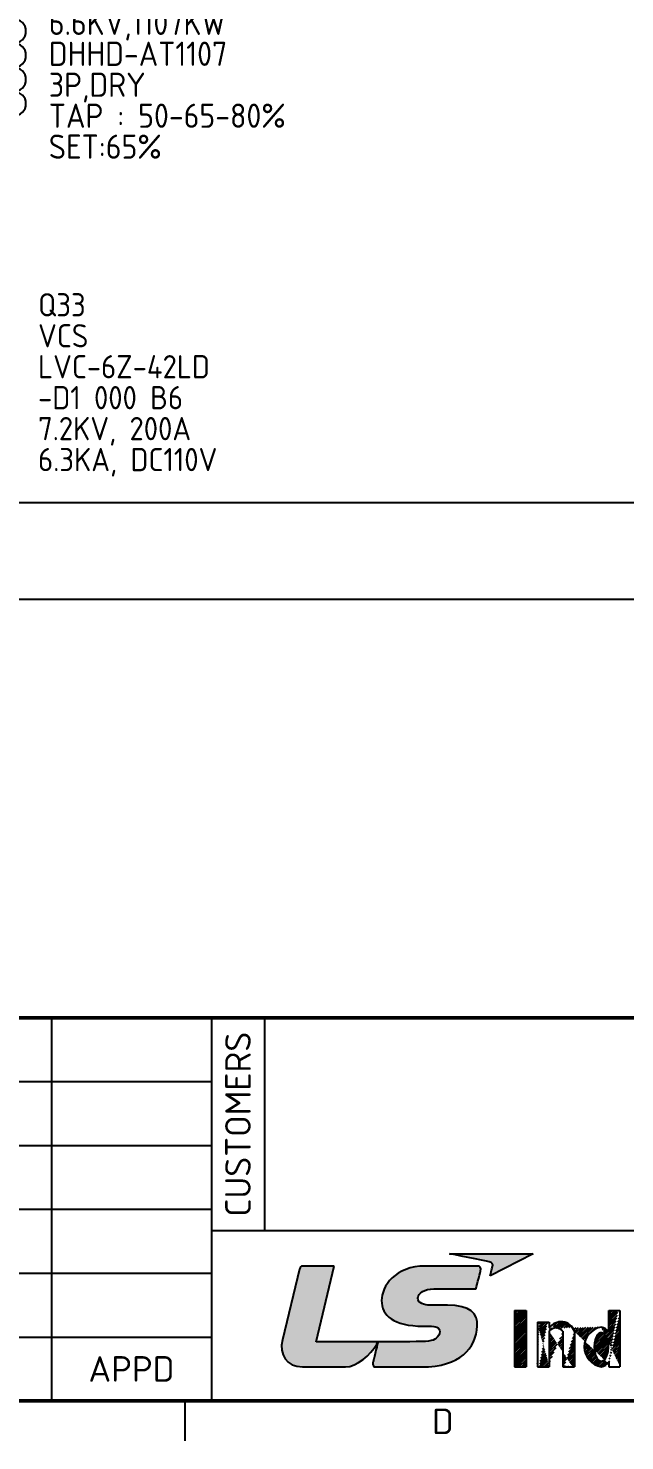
# Model space of a CAD drawing. Header units: millimetres. Extents: x 0 to 612, y 1 to 337.
# Drawn here: x 161.5 to 223.1, y 3 to 149.1 of the extents above; entities that cross this region are included whole.
import ezdxf
from ezdxf.enums import TextEntityAlignment as Align

# ---------------------------------------------------------------- set-up
doc = ezdxf.new("R2010")
doc.units = ezdxf.units.MM
doc.linetypes.add('JIS_02_0.7', pattern=[1.35, 0.75, -0.6])
for name, color, linetype in [('LSIS LOGO', 7, 'Continuous'), ('MISC', 7, 'Continuous'), ('Sheet Line', 3, 'Continuous'), ('Sheet Text', 2, 'Continuous'), ('SYMS', 7, 'Continuous'), ('TAGS', 7, 'Continuous'), ('TERMS', 7, 'Continuous'), ('WIRE(DEFAULT)', 7, 'Continuous')]:
    doc.layers.add(name, color=color, linetype=linetype)
doc.layers.add('Sheet Out Line', color=2, linetype='Continuous', lineweight=50)
doc.styles.get("Standard").update_dxf_attribs({"font": 'txt.shx', "height": 2.4, "bigfont": 'whgtxt.shx'})
doc.styles.add('WD', font='ISOCP2.shx')
doc.styles.add('WD_IEC', font='ISOCP2.shx', dxfattribs={"width": 1.1, "height": 2.4, "bigfont": 'whgtxt.shx'})

# ---------------------------------------------------------------- blocks, each defined once
blk = doc.blocks.new('LSLOGO')
at = {"linetype": 'Continuous'}
h = blk.add_hatch(color=1, dxfattribs=at)
edge = h.paths.add_edge_path()
edge.add_spline(control_points=[(22.38, 13.83), (22.38, 13.83), (30.24, 13.83), (30.24, 13.83), (30.24, 13.83), (26.2, 11.76), (26.2, 11.76), (26.2, 11.76), (26.36, 12.44), (26.41, 12.64), (26.46, 12.86), (26.39, 13.02), (26.09, 13.08), (25.79, 13.14), (22.38, 13.83), (22.38, 13.83)], knot_values=[0, 0, 0, 0, 0.2, 0.2, 0.2, 0.4, 0.4, 0.4, 0.6, 0.6, 0.6, 0.8, 0.8, 0.8, 1, 1, 1, 1], degree=3, periodic=0)
h = blk.add_hatch(color=5, dxfattribs=at)
edge = h.paths.add_edge_path()
edge.add_spline(control_points=[(20.47, 7.02), (21.09, 7.02), (21.44, 6.93), (21.45, 6.51), (21.45, 6.29), (21.29, 6.02), (21.13, 5.89), (20.75, 5.6), (20.41, 5.56), (18.63, 5.56), (18.63, 5.56), (9.84, 5.56), (9.84, 5.56), (9.84, 5.56), (11.54, 12.66), (11.54, 12.66), (11.54, 12.66), (8.61, 12.66), (8.61, 12.66), (8.41, 12.66), (8.34, 12.6), (8.28, 12.37), (8.28, 12.37), (6.67, 5.72), (6.67, 5.72), (6.36, 4.4), (7.05, 3.19), (8.57, 3.19), (10.09, 3.19), (11.31, 3.19), (12.6, 3.19), (13.62, 3.19), (14.99, 4.31), (15.54, 5.33), (15.57, 5.39), (15.59, 5.43), (15.61, 5.47), (15.61, 5.47), (15.61, 5.47), (15.61, 5.47), (15.61, 5.47), (15.62, 5.49), (15.63, 5.47), (15.63, 5.47), (15.63, 5.47), (15.63, 5.47), (15.54, 5.1), (15.23, 3.79), (15.18, 3.58), (15.12, 3.3), (15.26, 3.19), (15.4, 3.19), (15.4, 3.19), (18.69, 3.19), (19.73, 3.19), (23.41, 3.19), (24.85, 4.94), (24.97, 7.04), (25.05, 8.22), (24.29, 8.99), (22.18, 8.99), (22.18, 8.99), (21.14, 8.99), (20.56, 8.99), (19.98, 8.99), (19.39, 9.18), (19.39, 9.65), (19.39, 10.12), (20.04, 10.52), (20.91, 10.52), (20.91, 10.52), (24.86, 10.52), (24.86, 10.52), (24.86, 10.52), (25.2, 11.9), (25.27, 12.19), (25.36, 12.56), (25.24, 12.67), (24.98, 12.67), (24.98, 12.67), (20.1, 12.67), (20.1, 12.67), (17.26, 12.67), (15.99, 10.77), (15.99, 9.42), (15.99, 8.06), (17.08, 7.02), (19.9, 7.02), (19.9, 7.02), (20.47, 7.02), (20.47, 7.02)], knot_values=[0, 0, 0, 0, 0.033333, 0.033333, 0.033333, 0.066667, 0.066667, 0.066667, 0.1, 0.1, 0.1, 0.133333, 0.133333, 0.133333, 0.166667, 0.166667, 0.166667, 0.2, 0.2, 0.2, 0.233333, 0.233333, 0.233333, 0.266667, 0.266667, 0.266667, 0.3, 0.3, 0.3, 0.333333, 0.333333, 0.333333, 0.366667, 0.366667, 0.366667, 0.4, 0.4, 0.4, 0.433333, 0.433333, 0.433333, 0.466667, 0.466667, 0.466667, 0.5, 0.5, 0.5, 0.533333, 0.533333, 0.533333, 0.566667, 0.566667, 0.566667, 0.6, 0.6, 0.6, 0.633333, 0.633333, 0.633333, 0.666667, 0.666667, 0.666667, 0.7, 0.7, 0.7, 0.733333, 0.733333, 0.733333, 0.766667, 0.766667, 0.766667, 0.8, 0.8, 0.8, 0.833333, 0.833333, 0.833333, 0.866667, 0.866667, 0.866667, 0.9, 0.9, 0.9, 0.933333, 0.933333, 0.933333, 0.966667, 0.966667, 0.966667, 1, 1, 1, 1], degree=3, periodic=0)
h = blk.add_hatch(dxfattribs=at)
h.set_pattern_fill('ANSI31', color=256, scale=0.05, style=0)
h.set_pattern_definition([(45, (-164, -6.5), (-0.1122532, 0.1122532), [])])
h.paths.add_polyline_path([(37.29, 4.92), (37.29, 5.07), (37.29, 5.21), (37.28, 5.36), (37.26, 5.5), (37.23, 5.64), (37.19, 5.78), (37.14, 5.91), (37.08, 6.04), (37.01, 6.16), (36.91, 6.27), (36.8, 6.36), (36.66, 6.4), (36.52, 6.39), (36.39, 6.32), (36.29, 6.22), (36.21, 6.1), (36.14, 5.98), (36.08, 5.84), (36.04, 5.71), (36.01, 5.57), (35.98, 5.43), (35.97, 5.28), (35.96, 5.14), (35.96, 5), (35.97, 4.85), (35.98, 4.71), (36.01, 4.57), (36.04, 4.43), (36.08, 4.29), (36.14, 4.16), (36.21, 4.03), (36.29, 3.91), (36.39, 3.82), (36.52, 3.75), (36.66, 3.74), (36.8, 3.78), (36.91, 3.86), (37.01, 3.97), (37.08, 4.09), (37.14, 4.22), (37.19, 4.36), (37.23, 4.5), (37.26, 4.64), (37.28, 4.78)], flags=16)
edge = h.paths.add_edge_path()
edge.add_line((34.11, 3.34), (34.11, 3.2))
edge.add_line((34.11, 3.49), (34.11, 3.34))
edge.add_line((34.11, 3.63), (34.11, 3.49))
edge.add_line((34.11, 3.78), (34.11, 3.63))
edge.add_line((34.11, 3.92), (34.11, 3.78))
edge.add_line((34.11, 4.07), (34.11, 3.92))
edge.add_line((34.11, 4.22), (34.11, 4.07))
edge.add_line((34.11, 4.36), (34.11, 4.22))
edge.add_line((34.11, 4.51), (34.11, 4.36))
edge.add_line((34.11, 4.65), (34.11, 4.51))
edge.add_line((34.11, 4.8), (34.11, 4.65))
edge.add_line((34.11, 4.94), (34.11, 4.8))
edge.add_line((34.11, 5.09), (34.11, 4.94))
edge.add_line((34.11, 5.23), (34.11, 5.09))
edge.add_line((34.11, 5.38), (34.11, 5.23))
edge.add_line((34.11, 5.53), (34.11, 5.38))
edge.add_line((34.11, 5.67), (34.11, 5.53))
edge.add_line((34.11, 5.82), (34.11, 5.67))
edge.add_line((34.11, 5.96), (34.11, 5.82))
edge.add_line((34.11, 6.11), (34.11, 5.96))
edge.add_line((34.11, 6.25), (34.11, 6.11))
edge.add_line((34.11, 6.4), (34.11, 6.25))
edge.add_line((34.11, 6.54), (34.11, 6.4))
edge.add_line((33, 3.34), (33, 3.2))
edge.add_line((33, 3.49), (33, 3.34))
edge.add_line((33, 3.63), (33, 3.49))
edge.add_line((33, 3.78), (33, 3.63))
edge.add_line((33, 3.92), (33, 3.78))
edge.add_line((33, 4.07), (33, 3.92))
edge.add_line((33, 4.22), (33, 4.07))
edge.add_line((33, 4.36), (33, 4.22))
edge.add_line((33, 4.51), (33, 4.36))
edge.add_line((33, 4.65), (33, 4.51))
edge.add_line((33, 4.8), (33, 4.65))
edge.add_line((33, 4.94), (33, 4.8))
edge.add_line((33, 5.09), (33, 4.94))
edge.add_line((33, 5.23), (33, 5.09))
edge.add_line((33, 5.38), (33, 5.23))
edge.add_line((33, 5.53), (33, 5.38))
edge.add_line((33, 5.67), (33, 5.53))
edge.add_line((33, 5.82), (33, 5.67))
edge.add_line((33, 5.96), (33, 5.82))
edge.add_line((33, 6.11), (33, 5.96))
edge.add_line((33, 6.25), (33, 6.11))
edge.add_line((33, 6.4), (33, 6.25))
edge.add_line((33, 6.54), (33, 6.4))
edge.add_line((31.58, 3.2), (31.74, 3.2))
edge.add_line((31.42, 3.2), (31.58, 3.2))
edge.add_line((31.26, 3.2), (31.42, 3.2))
edge.add_line((31.11, 3.2), (31.26, 3.2))
edge.add_line((30.95, 3.2), (31.11, 3.2))
edge.add_line((30.79, 3.2), (30.95, 3.2))
edge.add_line((30.64, 3.2), (30.79, 3.2))
edge.add_line((31.58, 7.39), (31.74, 7.39))
edge.add_line((31.42, 7.39), (31.58, 7.39))
edge.add_line((31.26, 7.39), (31.42, 7.39))
edge.add_line((31.11, 7.39), (31.26, 7.39))
edge.add_line((30.95, 7.39), (31.11, 7.39))
edge.add_line((30.79, 7.39), (30.95, 7.39))
edge.add_line((30.64, 7.39), (30.79, 7.39))
edge.add_line((30.64, 3.34), (30.64, 3.2))
edge.add_line((30.64, 3.48), (30.64, 3.34))
edge.add_line((30.64, 3.63), (30.64, 3.48))
edge.add_line((30.64, 3.77), (30.64, 3.63))
edge.add_line((30.64, 3.92), (30.64, 3.77))
edge.add_line((30.64, 4.06), (30.64, 3.92))
edge.add_line((30.64, 4.21), (30.64, 4.06))
edge.add_line((30.64, 4.35), (30.64, 4.21))
edge.add_line((30.64, 4.5), (30.64, 4.35))
edge.add_line((30.64, 4.64), (30.64, 4.5))
edge.add_line((30.64, 4.79), (30.64, 4.64))
edge.add_line((30.64, 4.93), (30.64, 4.79))
edge.add_line((30.64, 5.08), (30.64, 4.93))
edge.add_line((30.64, 5.22), (30.64, 5.08))
edge.add_line((30.64, 5.36), (30.64, 5.22))
edge.add_line((30.64, 5.51), (30.64, 5.36))
edge.add_line((30.64, 5.65), (30.64, 5.51))
edge.add_line((30.64, 5.8), (30.64, 5.65))
edge.add_line((30.64, 5.94), (30.64, 5.8))
edge.add_line((30.64, 6.09), (30.64, 5.94))
edge.add_line((30.64, 6.23), (30.64, 6.09))
edge.add_line((30.64, 6.38), (30.64, 6.23))
edge.add_line((30.64, 6.52), (30.64, 6.38))
edge.add_line((30.64, 6.67), (30.64, 6.52))
edge.add_line((30.64, 6.81), (30.64, 6.67))
edge.add_line((30.64, 6.95), (30.64, 6.81))
edge.add_line((30.64, 7.1), (30.64, 6.95))
edge.add_line((30.64, 7.24), (30.64, 7.1))
edge.add_line((30.64, 7.39), (30.64, 7.24))
edge.add_line((31.74, 3.34), (31.74, 3.2))
edge.add_line((31.74, 3.49), (31.74, 3.34))
edge.add_line((31.74, 3.63), (31.74, 3.49))
edge.add_line((31.74, 3.78), (31.74, 3.63))
edge.add_line((31.74, 3.92), (31.74, 3.78))
edge.add_line((31.74, 4.07), (31.74, 3.92))
edge.add_line((31.74, 4.22), (31.74, 4.07))
edge.add_line((31.74, 4.36), (31.74, 4.22))
edge.add_line((31.74, 4.51), (31.74, 4.36))
edge.add_line((31.74, 4.65), (31.74, 4.51))
edge.add_line((31.74, 4.8), (31.74, 4.65))
edge.add_line((31.74, 4.94), (31.74, 4.8))
edge.add_line((31.74, 5.09), (31.74, 4.94))
edge.add_line((31.74, 5.23), (31.74, 5.09))
edge.add_line((31.74, 5.38), (31.74, 5.23))
edge.add_line((31.74, 5.53), (31.74, 5.38))
edge.add_line((31.74, 5.67), (31.74, 5.53))
edge.add_line((31.74, 5.82), (31.74, 5.67))
edge.add_line((31.74, 5.96), (31.74, 5.82))
edge.add_line((31.74, 6.11), (31.74, 5.96))
edge.add_line((31.74, 6.25), (31.74, 6.11))
edge.add_line((31.74, 6.4), (31.74, 6.25))
edge.add_line((31.74, 6.54), (31.74, 6.4))
edge.add_line((31.74, 7.03), (31.74, 6.86))
edge.add_line((31.74, 7.21), (31.74, 7.03))
edge.add_line((31.74, 7.39), (31.74, 7.21))
edge.add_arc((32.37, 6.08), 0.782, 36.1334, 143.8661)
edge.add_line((33.95, 3.2), (34.11, 3.2))
edge.add_line((33.79, 3.2), (33.95, 3.2))
edge.add_line((33.64, 3.2), (33.79, 3.2))
edge.add_line((33.48, 3.2), (33.64, 3.2))
edge.add_line((33.32, 3.2), (33.48, 3.2))
edge.add_line((33.16, 3.2), (33.32, 3.2))
edge.add_line((33, 3.2), (33.16, 3.2))
edge.add_arc((32.84, 6.09), 1.34, 19.6562, 145.3066)
edge.add_arc((36.92, 5.07), 1.89, 98.7971, 261.2029)
edge.add_line((38.21, 3.2), (38.36, 3.2))
edge.add_line((38.06, 3.2), (38.21, 3.2))
edge.add_line((37.92, 3.2), (38.06, 3.2))
edge.add_line((37.77, 3.2), (37.92, 3.2))
edge.add_line((37.62, 3.2), (37.77, 3.2))
edge.add_line((37.47, 3.2), (37.62, 3.2))
edge.add_line((37.33, 3.2), (37.47, 3.2))
edge.add_arc((36.44, 4.23), 1.05, 280.0599, 327.0716)
edge.add_line((38.21, 8.49), (38.36, 8.49))
edge.add_line((38.07, 8.49), (38.21, 8.49))
edge.add_line((37.92, 8.49), (38.07, 8.49))
edge.add_line((37.78, 8.49), (37.92, 8.49))
edge.add_line((37.63, 8.49), (37.78, 8.49))
edge.add_line((37.49, 8.49), (37.63, 8.49))
edge.add_line((37.34, 8.49), (37.49, 8.49))
edge.add_line((37.33, 8.36), (37.34, 8.49))
edge.add_line((37.33, 8.22), (37.33, 8.36))
edge.add_line((37.33, 8.07), (37.33, 8.22))
edge.add_line((37.33, 7.93), (37.33, 8.07))
edge.add_line((37.33, 7.78), (37.33, 7.93))
edge.add_line((37.33, 7.64), (37.33, 7.78))
edge.add_line((37.33, 7.49), (37.33, 7.64))
edge.add_line((37.33, 7.35), (37.33, 7.49))
edge.add_line((37.33, 7.2), (37.33, 7.35))
edge.add_line((37.33, 7.06), (37.33, 7.2))
edge.add_line((37.33, 6.91), (37.33, 7.06))
edge.add_line((37.33, 6.77), (37.33, 6.91))
edge.add_line((37.33, 6.62), (37.33, 6.77))
edge.add_line((37.33, 6.48), (37.33, 6.62))
edge.add_arc((36.44, 5.9), 1.05, 32.9282, 79.9398)
edge.add_line((38.36, 3.34), (38.36, 3.2))
edge.add_line((38.36, 3.48), (38.36, 3.34))
edge.add_line((38.36, 3.63), (38.36, 3.48))
edge.add_line((38.36, 3.77), (38.36, 3.63))
edge.add_line((38.36, 3.91), (38.36, 3.77))
edge.add_line((38.36, 4.05), (38.36, 3.91))
edge.add_line((38.36, 4.2), (38.36, 4.05))
edge.add_line((38.36, 4.34), (38.36, 4.2))
edge.add_line((38.36, 4.48), (38.36, 4.34))
edge.add_line((38.36, 4.63), (38.36, 4.48))
edge.add_line((38.36, 4.77), (38.36, 4.63))
edge.add_line((38.36, 4.91), (38.36, 4.77))
edge.add_line((38.36, 5.06), (38.36, 4.91))
edge.add_line((38.36, 5.2), (38.36, 5.06))
edge.add_line((38.36, 5.34), (38.36, 5.2))
edge.add_line((38.36, 5.49), (38.36, 5.34))
edge.add_line((38.36, 5.63), (38.36, 5.49))
edge.add_line((38.36, 5.77), (38.36, 5.63))
edge.add_line((38.36, 5.91), (38.36, 5.77))
edge.add_line((38.36, 6.06), (38.36, 5.91))
edge.add_line((38.36, 6.2), (38.36, 6.06))
edge.add_line((38.36, 6.34), (38.36, 6.2))
edge.add_line((38.36, 6.49), (38.36, 6.34))
edge.add_line((38.36, 6.63), (38.36, 6.49))
edge.add_line((38.36, 6.77), (38.36, 6.63))
edge.add_line((38.36, 6.92), (38.36, 6.77))
edge.add_line((38.36, 7.06), (38.36, 6.92))
edge.add_line((38.36, 7.2), (38.36, 7.06))
edge.add_line((38.36, 7.35), (38.36, 7.2))
edge.add_line((38.36, 7.49), (38.36, 7.35))
edge.add_line((38.36, 7.63), (38.36, 7.49))
edge.add_line((38.36, 7.77), (38.36, 7.63))
edge.add_line((38.36, 7.92), (38.36, 7.77))
edge.add_line((38.36, 8.06), (38.36, 7.92))
edge.add_line((38.36, 8.2), (38.36, 8.06))
edge.add_line((38.36, 8.35), (38.36, 8.2))
edge.add_line((38.36, 8.49), (38.36, 8.35))
edge.add_line((37.33, 3.35), (37.33, 3.2))
edge.add_line((37.33, 3.5), (37.33, 3.35))
edge.add_line((37.33, 3.66), (37.33, 3.5))
for p, q in [((28.47, 8.39), (28.58, 8.49)), ((28.47, 8.16), (28.8, 8.49)), ((28.47, 7.94), (29.02, 8.49)), ((28.47, 7.71), (29.25, 8.49)), ((28.47, 7.49), (29.47, 8.49)), ((28.47, 7.26), (29.57, 8.36)), ((28.47, 7.04), (29.57, 8.14)), ((28.47, 6.81), (29.57, 7.92)), ((28.47, 6.59), (29.57, 7.69)), ((28.47, 6.36), (29.57, 7.47)), ((28.47, 6.14), (29.57, 7.24)), ((28.47, 5.92), (29.57, 7.02)), ((28.47, 5.69), (29.57, 6.79)), ((28.47, 5.47), (29.57, 6.57)), ((28.47, 5.24), (29.57, 6.34)), ((28.47, 5.02), (29.57, 6.12)), ((28.47, 4.79), (29.57, 5.9)), ((28.47, 4.57), (29.57, 5.67)), ((28.47, 4.34), (29.57, 5.45)), ((28.47, 4.12), (29.57, 5.22)), ((28.47, 3.9), (29.57, 5)), ((28.47, 3.67), (29.57, 4.77)), ((28.47, 3.45), (29.57, 4.55)), ((28.47, 3.22), (29.57, 4.32)), ((28.67, 3.2), (29.57, 4.1)), ((28.89, 3.2), (29.57, 3.87)), ((29.12, 3.2), (29.57, 3.65)), ((29.34, 3.2), (29.57, 3.43)), ((29.57, 3.2), (29.57, 3.2))]:
    blk.add_line(p, q, dxfattribs=at)
at = {"color": 7, "linetype": 'Continuous'}
for p, q in [((28.47, 8.49), (28.47, 8.35)), ((28.47, 8.49), (28.63, 8.49)), ((28.47, 8.35), (28.47, 8.2)), ((28.47, 8.2), (28.47, 8.06)), ((28.47, 8.06), (28.47, 7.92)), ((28.63, 8.49), (28.78, 8.49)), ((28.78, 8.49), (28.94, 8.49)), ((28.94, 8.49), (29.1, 8.49)), ((29.1, 8.49), (29.26, 8.49)), ((29.26, 8.49), (29.41, 8.49)), ((29.41, 8.49), (29.57, 8.49)), ((29.57, 8.49), (29.57, 8.35)), ((29.57, 8.35), (29.57, 8.2)), ((29.57, 8.2), (29.57, 8.06)), ((29.57, 8.06), (29.57, 7.92)), ((37.33, 8.36), (37.34, 8.49)), ((37.33, 8.22), (37.33, 8.36)), ((37.33, 8.07), (37.33, 8.22)), ((37.33, 7.93), (37.33, 8.07)), ((37.34, 8.49), (37.49, 8.49)), ((37.49, 8.49), (37.63, 8.49)), ((37.63, 8.49), (37.78, 8.49)), ((37.78, 8.49), (37.92, 8.49)), ((37.92, 8.49), (38.07, 8.49)), ((38.07, 8.49), (38.21, 8.49)), ((38.21, 8.49), (38.36, 8.49)), ((38.36, 8.49), (38.36, 8.35)), ((38.36, 8.35), (38.36, 8.2)), ((38.36, 8.2), (38.36, 8.06)), ((38.36, 8.06), (38.36, 7.92)), ((28.47, 7.92), (28.47, 7.77)), ((28.47, 7.77), (28.47, 7.63)), ((28.47, 7.63), (28.47, 7.49)), ((28.47, 7.49), (28.47, 7.35)), ((28.47, 7.35), (28.47, 7.2)), ((28.47, 7.2), (28.47, 7.06)), ((28.47, 7.06), (28.47, 6.92)), ((28.47, 6.92), (28.47, 6.77)), ((28.47, 6.77), (28.47, 6.63)), ((29.57, 7.92), (29.57, 7.77)), ((29.57, 7.77), (29.57, 7.63)), ((29.57, 7.63), (29.57, 7.49)), ((29.57, 7.49), (29.57, 7.35)), ((29.57, 7.35), (29.57, 7.2)), ((29.57, 7.2), (29.57, 7.06)), ((29.57, 7.06), (29.57, 6.92)), ((29.57, 6.92), (29.57, 6.77)), ((29.57, 6.77), (29.57, 6.63)), ((30.64, 7.39), (30.64, 7.24)), ((30.64, 7.39), (30.79, 7.39)), ((30.64, 7.24), (30.64, 7.1)), ((30.64, 7.1), (30.64, 6.95)), ((30.64, 6.95), (30.64, 6.81)), ((30.64, 6.81), (30.64, 6.67)), ((30.64, 6.67), (30.64, 6.52)), ((30.79, 7.39), (30.95, 7.39)), ((30.95, 7.39), (31.11, 7.39)), ((31.11, 7.39), (31.26, 7.39)), ((31.26, 7.39), (31.42, 7.39)), ((31.42, 7.39), (31.58, 7.39)), ((31.58, 7.39), (31.74, 7.39)), ((31.74, 7.39), (31.74, 7.21)), ((31.74, 7.21), (31.74, 7.03)), ((31.74, 7.03), (31.74, 6.86)), ((37.33, 7.78), (37.33, 7.93)), ((37.33, 7.64), (37.33, 7.78)), ((37.33, 7.49), (37.33, 7.64)), ((37.33, 7.35), (37.33, 7.49)), ((37.33, 7.2), (37.33, 7.35)), ((37.33, 7.06), (37.33, 7.2)), ((37.33, 6.91), (37.33, 7.06)), ((37.33, 6.77), (37.33, 6.91)), ((37.33, 6.62), (37.33, 6.77)), ((38.36, 7.92), (38.36, 7.77)), ((38.36, 7.77), (38.36, 7.63)), ((38.36, 7.63), (38.36, 7.49)), ((38.36, 7.49), (38.36, 7.35)), ((38.36, 7.35), (38.36, 7.2)), ((38.36, 7.2), (38.36, 7.06)), ((38.36, 7.06), (38.36, 6.92)), ((38.36, 6.92), (38.36, 6.77)), ((38.36, 6.77), (38.36, 6.63)), ((28.47, 6.63), (28.47, 6.49)), ((28.47, 6.49), (28.47, 6.34)), ((28.47, 6.34), (28.47, 6.2)), ((28.47, 6.2), (28.47, 6.06)), ((28.47, 6.06), (28.47, 5.91)), ((28.47, 5.91), (28.47, 5.77)), ((28.47, 5.77), (28.47, 5.63)), ((28.47, 5.63), (28.47, 5.49)), ((28.47, 5.49), (28.47, 5.34)), ((28.47, 5.34), (28.47, 5.2)), ((29.57, 6.63), (29.57, 6.49)), ((29.57, 6.49), (29.57, 6.34)), ((29.57, 6.34), (29.57, 6.2)), ((29.57, 6.2), (29.57, 6.06)), ((29.57, 6.06), (29.57, 5.91)), ((29.57, 5.91), (29.57, 5.77)), ((29.57, 5.77), (29.57, 5.63)), ((29.57, 5.63), (29.57, 5.49)), ((29.57, 5.49), (29.57, 5.34)), ((29.57, 5.34), (29.57, 5.2)), ((30.64, 6.52), (30.64, 6.38)), ((30.64, 6.38), (30.64, 6.23)), ((30.64, 6.23), (30.64, 6.09)), ((30.64, 6.09), (30.64, 5.94)), ((30.64, 5.94), (30.64, 5.8)), ((30.64, 5.8), (30.64, 5.65)), ((30.64, 5.65), (30.64, 5.51)), ((30.64, 5.51), (30.64, 5.36)), ((30.64, 5.36), (30.64, 5.22)), ((31.74, 6.54), (31.74, 6.4)), ((31.74, 6.4), (31.74, 6.25)), ((31.74, 6.25), (31.74, 6.11)), ((31.74, 6.11), (31.74, 5.96)), ((31.74, 5.96), (31.74, 5.82)), ((31.74, 5.82), (31.74, 5.67)), ((31.74, 5.67), (31.74, 5.53)), ((31.74, 5.53), (31.74, 5.38)), ((31.74, 5.38), (31.74, 5.23)), ((33, 6.54), (33, 6.4)), ((33, 6.4), (33, 6.25)), ((33, 6.25), (33, 6.11)), ((33, 6.11), (33, 5.96)), ((33, 5.96), (33, 5.82)), ((33, 5.82), (33, 5.67)), ((33, 5.67), (33, 5.53)), ((33, 5.53), (33, 5.38)), ((33, 5.38), (33, 5.23)), ((34.11, 6.54), (34.11, 6.4)), ((34.11, 6.4), (34.11, 6.25)), ((34.11, 6.25), (34.11, 6.11)), ((34.11, 6.11), (34.11, 5.96)), ((34.11, 5.96), (34.11, 5.82)), ((34.11, 5.82), (34.11, 5.67)), ((34.11, 5.67), (34.11, 5.53)), ((34.11, 5.53), (34.11, 5.38)), ((34.11, 5.38), (34.11, 5.23)), ((35.98, 5.43), (35.97, 5.28)), ((36.01, 5.57), (35.98, 5.43)), ((36.04, 5.71), (36.01, 5.57)), ((36.08, 5.84), (36.04, 5.71)), ((36.14, 5.98), (36.08, 5.84)), ((36.21, 6.1), (36.14, 5.98)), ((36.29, 6.22), (36.21, 6.1)), ((36.39, 6.32), (36.29, 6.22)), ((36.52, 6.39), (36.39, 6.32)), ((36.66, 6.4), (36.52, 6.39)), ((36.8, 6.36), (36.66, 6.4)), ((36.91, 6.27), (36.8, 6.36)), ((37.01, 6.16), (36.91, 6.27)), ((37.08, 6.04), (37.01, 6.16)), ((37.14, 5.91), (37.08, 6.04)), ((37.19, 5.78), (37.14, 5.91)), ((37.23, 5.64), (37.19, 5.78)), ((37.26, 5.5), (37.23, 5.64)), ((37.28, 5.36), (37.26, 5.5)), ((37.29, 5.21), (37.28, 5.36)), ((37.33, 6.48), (37.33, 6.62)), ((38.36, 6.63), (38.36, 6.49)), ((38.36, 6.49), (38.36, 6.34)), ((38.36, 6.34), (38.36, 6.2)), ((38.36, 6.2), (38.36, 6.06)), ((38.36, 6.06), (38.36, 5.91)), ((38.36, 5.91), (38.36, 5.77)), ((38.36, 5.77), (38.36, 5.63)), ((38.36, 5.63), (38.36, 5.49)), ((38.36, 5.49), (38.36, 5.34)), ((38.36, 5.34), (38.36, 5.2)), ((28.47, 5.2), (28.47, 5.06)), ((28.47, 5.06), (28.47, 4.91)), ((28.47, 4.91), (28.47, 4.77)), ((28.47, 4.77), (28.47, 4.63)), ((28.47, 4.63), (28.47, 4.48)), ((28.47, 4.48), (28.47, 4.34)), ((28.47, 4.34), (28.47, 4.2)), ((28.47, 4.2), (28.47, 4.05)), ((28.47, 4.05), (28.47, 3.91)), ((29.57, 5.2), (29.57, 5.06)), ((29.57, 5.06), (29.57, 4.91)), ((29.57, 4.91), (29.57, 4.77)), ((29.57, 4.77), (29.57, 4.63)), ((29.57, 4.63), (29.57, 4.48)), ((29.57, 4.48), (29.57, 4.34)), ((29.57, 4.34), (29.57, 4.2)), ((29.57, 4.2), (29.57, 4.05)), ((29.57, 4.05), (29.57, 3.91)), ((30.64, 5.22), (30.64, 5.08)), ((30.64, 5.08), (30.64, 4.93)), ((30.64, 4.93), (30.64, 4.79)), ((30.64, 4.79), (30.64, 4.64)), ((30.64, 4.64), (30.64, 4.5)), ((30.64, 4.5), (30.64, 4.35)), ((30.64, 4.35), (30.64, 4.21)), ((30.64, 4.21), (30.64, 4.06)), ((30.64, 4.06), (30.64, 3.92)), ((31.74, 5.23), (31.74, 5.09)), ((31.74, 5.09), (31.74, 4.94)), ((31.74, 4.94), (31.74, 4.8)), ((31.74, 4.8), (31.74, 4.65)), ((31.74, 4.65), (31.74, 4.51)), ((31.74, 4.51), (31.74, 4.36)), ((31.74, 4.36), (31.74, 4.22)), ((31.74, 4.22), (31.74, 4.07)), ((31.74, 4.07), (31.74, 3.92)), ((33, 5.23), (33, 5.09)), ((33, 5.09), (33, 4.94)), ((33, 4.94), (33, 4.8)), ((33, 4.8), (33, 4.65)), ((33, 4.65), (33, 4.51)), ((33, 4.51), (33, 4.36)), ((33, 4.36), (33, 4.22)), ((33, 4.22), (33, 4.07)), ((33, 4.07), (33, 3.92)), ((34.11, 5.23), (34.11, 5.09)), ((34.11, 5.09), (34.11, 4.94)), ((34.11, 4.94), (34.11, 4.8)), ((34.11, 4.8), (34.11, 4.65)), ((34.11, 4.65), (34.11, 4.51)), ((34.11, 4.51), (34.11, 4.36)), ((34.11, 4.36), (34.11, 4.22)), ((34.11, 4.22), (34.11, 4.07)), ((34.11, 4.07), (34.11, 3.92)), ((35.97, 5.28), (35.96, 5.14)), ((35.96, 5.14), (35.96, 5)), ((35.96, 5), (35.97, 4.85)), ((35.97, 4.85), (35.98, 4.71)), ((35.98, 4.71), (36.01, 4.57)), ((36.01, 4.57), (36.04, 4.43)), ((36.04, 4.43), (36.08, 4.29)), ((36.08, 4.29), (36.14, 4.16)), ((36.14, 4.16), (36.21, 4.03)), ((36.21, 4.03), (36.29, 3.91)), ((37.01, 3.97), (37.08, 4.09)), ((37.08, 4.09), (37.14, 4.22)), ((37.14, 4.22), (37.19, 4.36)), ((37.19, 4.36), (37.23, 4.5)), ((37.23, 4.5), (37.26, 4.64)), ((37.26, 4.64), (37.28, 4.78)), ((37.28, 4.78), (37.29, 4.92)), ((37.29, 5.07), (37.29, 5.21)), ((37.29, 4.92), (37.29, 5.07)), ((38.36, 5.2), (38.36, 5.06)), ((38.36, 5.06), (38.36, 4.91)), ((38.36, 4.91), (38.36, 4.77)), ((38.36, 4.77), (38.36, 4.63)), ((38.36, 4.63), (38.36, 4.48)), ((38.36, 4.48), (38.36, 4.34)), ((38.36, 4.34), (38.36, 4.2)), ((38.36, 4.2), (38.36, 4.05)), ((38.36, 4.05), (38.36, 3.91)), ((28.47, 3.91), (28.47, 3.77)), ((28.47, 3.77), (28.47, 3.63)), ((28.47, 3.63), (28.47, 3.48)), ((28.47, 3.48), (28.47, 3.34)), ((28.47, 3.34), (28.47, 3.2)), ((28.47, 3.2), (28.63, 3.2)), ((28.63, 3.2), (28.78, 3.2)), ((28.78, 3.2), (28.94, 3.2)), ((28.94, 3.2), (29.1, 3.2)), ((29.1, 3.2), (29.26, 3.2)), ((29.26, 3.2), (29.41, 3.2)), ((29.41, 3.2), (29.57, 3.2)), ((29.57, 3.91), (29.57, 3.77)), ((29.57, 3.77), (29.57, 3.63)), ((29.57, 3.63), (29.57, 3.48)), ((29.57, 3.48), (29.57, 3.34)), ((29.57, 3.34), (29.57, 3.2)), ((30.64, 3.92), (30.64, 3.77)), ((30.64, 3.77), (30.64, 3.63)), ((30.64, 3.63), (30.64, 3.48)), ((30.64, 3.48), (30.64, 3.34)), ((30.64, 3.34), (30.64, 3.2)), ((30.64, 3.2), (30.79, 3.2)), ((30.79, 3.2), (30.95, 3.2)), ((30.95, 3.2), (31.11, 3.2)), ((31.11, 3.2), (31.26, 3.2)), ((31.26, 3.2), (31.42, 3.2)), ((31.42, 3.2), (31.58, 3.2)), ((31.58, 3.2), (31.74, 3.2)), ((31.74, 3.92), (31.74, 3.78)), ((31.74, 3.78), (31.74, 3.63)), ((31.74, 3.63), (31.74, 3.49)), ((31.74, 3.49), (31.74, 3.34)), ((31.74, 3.34), (31.74, 3.2)), ((33, 3.92), (33, 3.78)), ((33, 3.78), (33, 3.63)), ((33, 3.63), (33, 3.49)), ((33, 3.49), (33, 3.34)), ((33, 3.34), (33, 3.2)), ((33, 3.2), (33.16, 3.2)), ((33.16, 3.2), (33.32, 3.2)), ((33.32, 3.2), (33.48, 3.2)), ((33.48, 3.2), (33.64, 3.2)), ((33.64, 3.2), (33.79, 3.2)), ((33.79, 3.2), (33.95, 3.2)), ((33.95, 3.2), (34.11, 3.2)), ((34.11, 3.92), (34.11, 3.78)), ((34.11, 3.78), (34.11, 3.63)), ((34.11, 3.63), (34.11, 3.49)), ((34.11, 3.49), (34.11, 3.34)), ((34.11, 3.34), (34.11, 3.2)), ((36.29, 3.91), (36.39, 3.82)), ((36.39, 3.82), (36.52, 3.75)), ((36.52, 3.75), (36.66, 3.74)), ((36.66, 3.74), (36.8, 3.78)), ((36.8, 3.78), (36.91, 3.86)), ((36.91, 3.86), (37.01, 3.97)), ((37.33, 3.66), (37.33, 3.5)), ((37.33, 3.5), (37.33, 3.35)), ((37.33, 3.35), (37.33, 3.2)), ((37.33, 3.2), (37.47, 3.2)), ((37.47, 3.2), (37.62, 3.2)), ((37.62, 3.2), (37.77, 3.2)), ((37.77, 3.2), (37.92, 3.2)), ((37.92, 3.2), (38.06, 3.2)), ((38.06, 3.2), (38.21, 3.2)), ((38.21, 3.2), (38.36, 3.2)), ((38.36, 3.91), (38.36, 3.77)), ((38.36, 3.77), (38.36, 3.63)), ((38.36, 3.63), (38.36, 3.48)), ((38.36, 3.48), (38.36, 3.34)), ((38.36, 3.34), (38.36, 3.2))]:
    blk.add_line(p, q, dxfattribs=at)
at = {"color": 3, "linetype": 'Continuous'}
blk.add_line((7.71, 3.35), (7.72, 3.35), dxfattribs=at)
at = {"color": 7, "linetype": 'Continuous'}
for centre, radius, start, end in [((32.84, 6.09), 1.34, 19.6562, 145.3066), ((32.37, 6.08), 0.782, 36.1334, 143.8661), ((36.92, 5.07), 1.89, 98.7971, 261.2029), ((36.44, 5.9), 1.05, 32.9282, 79.9398), ((36.44, 4.23), 1.05, 280.0599, 327.0716)]:
    blk.add_arc(centre, radius, start, end, dxfattribs=at)
at = {"color": 1, "linetype": 'Continuous'}
for points in [[(22.38, 13.83), (22.38, 13.83), (30.24, 13.83), (30.24, 13.83)], [(26.09, 13.08), (25.79, 13.14), (22.38, 13.83), (22.38, 13.83)], [(30.24, 13.83), (30.24, 13.83), (26.2, 11.76), (26.2, 11.76)], [(26.41, 12.64), (26.46, 12.86), (26.39, 13.02), (26.09, 13.08)], [(26.2, 11.76), (26.2, 11.76), (26.36, 12.44), (26.41, 12.64)]]:
    blk.add_open_spline(points, degree=3, dxfattribs=at)
at = {"color": 3, "linetype": 'Continuous'}
for points in [[(8.28, 12.37), (8.28, 12.37), (6.67, 5.72), (6.67, 5.72)], [(8.28, 12.37), (8.28, 12.37), (6.67, 5.72), (6.67, 5.72)], [(8.61, 12.66), (8.41, 12.66), (8.34, 12.6), (8.28, 12.37)], [(8.61, 12.66), (8.41, 12.66), (8.34, 12.6), (8.28, 12.37)], [(11.54, 12.66), (11.54, 12.66), (8.61, 12.66), (8.61, 12.66)], [(11.54, 12.66), (11.54, 12.66), (8.61, 12.66), (8.61, 12.66)], [(9.84, 5.56), (9.84, 5.56), (11.54, 12.66), (11.54, 12.66)], [(9.84, 5.56), (9.84, 5.56), (11.54, 12.66), (11.54, 12.66)], [(24.86, 10.52), (24.86, 10.52), (25.2, 11.9), (25.27, 12.19)], [(24.86, 10.52), (24.86, 10.52), (25.2, 11.9), (25.27, 12.19)], [(24.97, 7.04), (25.05, 8.22), (24.29, 8.99), (22.18, 8.99)], [(24.97, 7.04), (25.05, 8.22), (24.29, 8.99), (22.18, 8.99)], [(19.9, 7.02), (19.9, 7.02), (20.47, 7.02), (20.47, 7.02)], [(19.9, 7.02), (19.9, 7.02), (20.47, 7.02), (20.47, 7.02)], [(20.47, 7.02), (21.09, 7.02), (21.44, 6.93), (21.45, 6.51)], [(20.47, 7.02), (21.09, 7.02), (21.44, 6.93), (21.45, 6.51)], [(18.63, 5.56), (18.63, 5.56), (9.84, 5.56), (9.84, 5.56)], [(18.63, 5.56), (18.63, 5.56), (9.84, 5.56), (9.84, 5.56)], [(15.63, 5.47), (15.54, 5.1), (15.23, 3.79), (15.18, 3.58)], [(15.63, 5.47), (15.54, 5.1), (15.23, 3.79), (15.18, 3.58)], [(15.54, 5.33), (15.57, 5.39), (15.59, 5.43), (15.61, 5.47)], [(15.54, 5.33), (15.57, 5.39), (15.59, 5.43), (15.61, 5.47)], [(15.61, 5.47), (15.61, 5.47), (15.62, 5.49), (15.63, 5.47)], [(15.61, 5.47), (15.61, 5.47), (15.62, 5.49), (15.63, 5.47)], [(15.61, 5.47), (15.61, 5.47), (15.61, 5.47), (15.61, 5.47)], [(15.61, 5.47), (15.61, 5.47), (15.61, 5.47), (15.61, 5.47)], [(15.63, 5.47), (15.63, 5.47), (15.63, 5.47), (15.63, 5.47)], [(15.63, 5.47), (15.63, 5.47), (15.63, 5.47), (15.63, 5.47)], [(21.13, 5.89), (20.75, 5.6), (20.41, 5.56), (18.63, 5.56)], [(21.13, 5.89), (20.75, 5.6), (20.41, 5.56), (18.63, 5.56)], [(21.45, 6.51), (21.45, 6.29), (21.29, 6.02), (21.13, 5.89)], [(21.45, 6.51), (21.45, 6.29), (21.29, 6.02), (21.13, 5.89)]]:
    blk.add_open_spline(points, degree=3, dxfattribs=at)
at = {"color": 5, "linetype": 'Continuous'}
for points in [[(8.28, 12.37), (8.28, 12.37), (6.67, 5.72), (6.67, 5.72)], [(8.61, 12.66), (8.41, 12.66), (8.34, 12.6), (8.28, 12.37)], [(11.54, 12.66), (11.54, 12.66), (8.61, 12.66), (8.61, 12.66)], [(9.84, 5.56), (9.84, 5.56), (11.54, 12.66), (11.54, 12.66)], [(24.86, 10.52), (24.86, 10.52), (25.2, 11.9), (25.27, 12.19)], [(24.97, 7.04), (25.05, 8.22), (24.29, 8.99), (22.18, 8.99)], [(19.9, 7.02), (19.9, 7.02), (20.47, 7.02), (20.47, 7.02)], [(20.47, 7.02), (21.09, 7.02), (21.44, 6.93), (21.45, 6.51)], [(18.63, 5.56), (18.63, 5.56), (9.84, 5.56), (9.84, 5.56)], [(15.63, 5.47), (15.54, 5.1), (15.23, 3.79), (15.18, 3.58)], [(15.54, 5.33), (15.57, 5.39), (15.59, 5.43), (15.61, 5.47)], [(15.61, 5.47), (15.61, 5.47), (15.62, 5.49), (15.63, 5.47)], [(15.61, 5.47), (15.61, 5.47), (15.61, 5.47), (15.61, 5.47)], [(15.63, 5.47), (15.63, 5.47), (15.63, 5.47), (15.63, 5.47)], [(21.13, 5.89), (20.75, 5.6), (20.41, 5.56), (18.63, 5.56)], [(21.45, 6.51), (21.45, 6.29), (21.29, 6.02), (21.13, 5.89)]]:
    blk.add_open_spline(points, degree=3, dxfattribs=at)
at = {"color": 3, "linetype": 'Continuous'}
for points, knots in [([(25.27, 12.19), (25.36, 12.56), (25.24, 12.67), (24.98, 12.67), (24.98, 12.67), (20.1, 12.67), (20.1, 12.67), (17.26, 12.67), (15.99, 10.77), (15.99, 9.42), (15.99, 8.06), (17.08, 7.02), (19.9, 7.02)], [0.8333333, 0.8333333, 0.8333333, 0.8333333, 0.8666667, 0.8666667, 0.8666667, 0.9, 0.9, 0.9, 0.9333333, 0.9333333, 0.9333333, 0.9666667, 0.9666667, 0.9666667, 0.9666667]), ([(25.27, 12.19), (25.36, 12.56), (25.24, 12.67), (24.98, 12.67), (24.98, 12.67), (20.1, 12.67), (20.1, 12.67), (17.26, 12.67), (15.99, 10.77), (15.99, 9.42), (15.99, 8.06), (17.08, 7.02), (19.9, 7.02)], [0.8333333, 0.8333333, 0.8333333, 0.8333333, 0.8666667, 0.8666667, 0.8666667, 0.9, 0.9, 0.9, 0.9333333, 0.9333333, 0.9333333, 0.9666667, 0.9666667, 0.9666667, 0.9666667]), ([(22.18, 8.99), (22.18, 8.99), (21.14, 8.99), (20.56, 8.99), (19.98, 8.99), (19.39, 9.18), (19.39, 9.65), (19.39, 10.12), (20.04, 10.52), (20.91, 10.52), (20.91, 10.52), (24.86, 10.52), (24.86, 10.52)], [0.6666667, 0.6666667, 0.6666667, 0.6666667, 0.7, 0.7, 0.7, 0.7333333, 0.7333333, 0.7333333, 0.7666667, 0.7666667, 0.7666667, 0.8, 0.8, 0.8, 0.8]), ([(22.18, 8.99), (22.18, 8.99), (21.14, 8.99), (20.56, 8.99), (19.98, 8.99), (19.39, 9.18), (19.39, 9.65), (19.39, 10.12), (20.04, 10.52), (20.91, 10.52), (20.91, 10.52), (24.86, 10.52), (24.86, 10.52)], [0.6666667, 0.6666667, 0.6666667, 0.6666667, 0.7, 0.7, 0.7, 0.7333333, 0.7333333, 0.7333333, 0.7666667, 0.7666667, 0.7666667, 0.8, 0.8, 0.8, 0.8]), ([(15.18, 3.58), (15.12, 3.3), (15.26, 3.19), (15.4, 3.19), (15.4, 3.19), (18.69, 3.19), (19.73, 3.19), (23.41, 3.19), (24.85, 4.94), (24.97, 7.04)], [0.53333333, 0.53333333, 0.53333333, 0.53333333, 0.56666667, 0.56666667, 0.56666667, 0.6, 0.6, 0.6, 0.63333333, 0.63333333, 0.63333333, 0.63333333]), ([(15.18, 3.58), (15.12, 3.3), (15.26, 3.19), (15.4, 3.19), (15.4, 3.19), (18.69, 3.19), (19.73, 3.19), (23.41, 3.19), (24.85, 4.94), (24.97, 7.04)], [0.53333333, 0.53333333, 0.53333333, 0.53333333, 0.56666667, 0.56666667, 0.56666667, 0.6, 0.6, 0.6, 0.63333333, 0.63333333, 0.63333333, 0.63333333]), ([(6.67, 5.72), (6.36, 4.4), (7.05, 3.19), (8.57, 3.19), (10.09, 3.19), (11.31, 3.19), (12.6, 3.19), (13.62, 3.19), (14.99, 4.31), (15.54, 5.33)], [0.2666667, 0.2666667, 0.2666667, 0.2666667, 0.3, 0.3, 0.3, 0.3333333, 0.3333333, 0.3333333, 0.3666667, 0.3666667, 0.3666667, 0.3666667]), ([(6.67, 5.72), (6.36, 4.4), (7.05, 3.19), (8.57, 3.19), (10.09, 3.19), (11.31, 3.19), (12.6, 3.19), (13.62, 3.19), (14.99, 4.31), (15.54, 5.33)], [0.2666667, 0.2666667, 0.2666667, 0.2666667, 0.3, 0.3, 0.3, 0.3333333, 0.3333333, 0.3333333, 0.3666667, 0.3666667, 0.3666667, 0.3666667])]:
    blk.add_open_spline(points, degree=3, knots=knots, dxfattribs=at)
at = {"color": 5, "linetype": 'Continuous'}
for points, knots in [([(25.27, 12.19), (25.36, 12.56), (25.24, 12.67), (24.98, 12.67), (24.98, 12.67), (20.1, 12.67), (20.1, 12.67), (17.26, 12.67), (15.99, 10.77), (15.99, 9.42), (15.99, 8.06), (17.08, 7.02), (19.9, 7.02)], [0.8333333, 0.8333333, 0.8333333, 0.8333333, 0.8666667, 0.8666667, 0.8666667, 0.9, 0.9, 0.9, 0.9333333, 0.9333333, 0.9333333, 0.9666667, 0.9666667, 0.9666667, 0.9666667]), ([(22.18, 8.99), (22.18, 8.99), (21.14, 8.99), (20.56, 8.99), (19.98, 8.99), (19.39, 9.18), (19.39, 9.65), (19.39, 10.12), (20.04, 10.52), (20.91, 10.52), (20.91, 10.52), (24.86, 10.52), (24.86, 10.52)], [0.6666667, 0.6666667, 0.6666667, 0.6666667, 0.7, 0.7, 0.7, 0.7333333, 0.7333333, 0.7333333, 0.7666667, 0.7666667, 0.7666667, 0.8, 0.8, 0.8, 0.8]), ([(15.18, 3.58), (15.12, 3.3), (15.26, 3.19), (15.4, 3.19), (15.4, 3.19), (18.69, 3.19), (19.73, 3.19), (23.41, 3.19), (24.85, 4.94), (24.97, 7.04)], [0.53333333, 0.53333333, 0.53333333, 0.53333333, 0.56666667, 0.56666667, 0.56666667, 0.6, 0.6, 0.6, 0.63333333, 0.63333333, 0.63333333, 0.63333333]), ([(6.67, 5.72), (6.36, 4.4), (7.05, 3.19), (8.57, 3.19), (10.09, 3.19), (11.31, 3.19), (12.6, 3.19), (13.62, 3.19), (14.99, 4.31), (15.54, 5.33)], [0.2666667, 0.2666667, 0.2666667, 0.2666667, 0.3, 0.3, 0.3, 0.3333333, 0.3333333, 0.3333333, 0.3666667, 0.3666667, 0.3666667, 0.3666667])]:
    blk.add_open_spline(points, degree=3, knots=knots, dxfattribs=at)
blk = doc.blocks.new('LSSA3')
at = {"layer": 'Sheet Line'}
for p, q in [((149, 42.5), (149, 6.5)), ((164, 42.5), (164, 6.5)), ((169, 42.5), (169, 22.5)), ((16, 36.5), (164, 36.5)), ((16, 30.5), (164, 30.5)), ((16, 24.5), (164, 24.5)), ((164, 22.5), (404, 22.5)), ((16, 18.5), (164, 18.5)), ((16, 12.5), (164, 12.5)), ((161.5, 6.5), (161.5, 2.75))]:
    blk.add_line(p, q, dxfattribs=at)
at = {"layer": 'Sheet Out Line'}
blk.add_line((16, 42.5), (404, 42.5), dxfattribs=at)
blk.add_lwpolyline([(16, 6.5), (404, 6.5), (404, 283.5), (16, 283.5)], close=True, dxfattribs=at)
at = {"layer": 'LSIS LOGO'}
blk.add_blockref('LSLOGO', (164, 6.5), dxfattribs=at)
at = {"style": 'WD_IEC', "width": 1.1}
for tag, height, p in [('DESC4', 2.4, (57.5, 39.5)), ('CUSTOMERS31', 3.8, (219, 38)), ('TITLE1', 3.6, (333, 37.5)), ('CUSTOMERS21', 3.8, (219, 35.25)), ('DESC3', 2.4, (57.5, 33.5)), ('CUSTOMERS32', 3.8, (219, 32.5)), ('TITLE2', 3.6, (333, 32.5)), ('CUSTOMERS22', 3.8, (219, 29.75)), ('TITLE3', 3.6, (333, 27.5)), ('RN', 3.5, (398, 28.75)), ('DESC2', 2.4, (57.5, 27.5)), ('CUSTOMERS33', 3.8, (219, 27)), ('DESC1', 2.4, (57.5, 21.5)), ('WORKNO', 3.5, (365.5, 18.5)), ('FILE', 2.4, (314, 18.5)), ('DESC0', 2.4, (57.5, 15.5)), ('SHN', 2.4, (395, 12)), ('TSH', 2.4, (401, 9))]:
    blk.add_attdef(tag, text='', height=height, dxfattribs=at).set_placement(p, align=Align.MIDDLE_CENTER)
at = {"style": 'WD_IEC'}
for tag, p in [('DATE4', (96.5, 39.5)), ('DRWN4', (111.5, 39.5)), ('DSGN4', (126.5, 39.5)), ('CHKD4', (141.5, 39.5)), ('APPD4', (156.5, 39.5)), ('DATE3', (96.5, 33.5)), ('DRWN3', (111.5, 33.5)), ('DSGN3', (126.5, 33.5)), ('CHKD3', (141.5, 33.5)), ('APPD3', (156.5, 33.5)), ('DATE2', (96.5, 27.5)), ('DRWN2', (111.5, 27.5)), ('DSGN2', (126.5, 27.5)), ('CHKD2', (141.5, 27.5)), ('APPD2', (156.5, 27.5)), ('DATE1', (96.5, 21.5)), ('DRWN1', (111.5, 21.5)), ('DSGN1', (126.5, 21.5)), ('CHKD1', (141.5, 21.5)), ('APPD1', (156.5, 21.5)), ('DATE0', (96.5, 15.5)), ('DRWN0', (111.5, 15.5)), ('DSGN0', (126.5, 15.5)), ('CHKD0', (141.5, 15.5)), ('APPD0', (156.5, 15.5))]:
    blk.add_attdef(tag, text='', height=2.4, dxfattribs=at).set_placement(p, align=Align.MIDDLE_CENTER)
at = {"style": 'WD_IEC', "width": 1.1}
for tag, p in [('DWG1ST', (345, 10.5)), ('DWGNO', (373.49, 10.5))]:
    blk.add_attdef(tag, text='', height=3.5, dxfattribs=at).set_placement(p, align=Align.MIDDLE_LEFT)
at = {"style": 'WD_IEC', "width": 1.1, "flags": 9}
blk.add_attdef('WD_TB', (0, 0), '', height=2.4, dxfattribs=at)
at = {"layer": 'Sheet Text', "style": 'WD_IEC', "width": 1.1}
blk.add_text('CUSTOMERS', height=2.4, rotation=90, dxfattribs=at).set_placement((166.5, 32.5), align=Align.MIDDLE_CENTER)
blk.add_text('APPD', height=2.4, dxfattribs=at).set_placement((156.5, 9.5), align=Align.MIDDLE_CENTER)
blk.add_text('D', height=2.4, dxfattribs=at).set_placement((185.75, 3.37), align=Align.CENTER)
blk = doc.blocks.new('VA22_VCST1')
at = {"color": 2, "lineweight": 40}
for p, q in [((-5, 6.25), (-5, 3.75)), ((0, 6.25), (0, 3.75)), ((5, 6.25), (5, 3.75)), ((-5, -2.5), (-5, -6.25)), ((0, -2.5), (0, -6.25)), ((5, -2.5), (5, -6.25))]:
    blk.add_line(p, q, dxfattribs=at)
for p, q in [((-5, -2.5), (-8.12, 3.12)), ((-5, 3.75), (-5, 2.5)), ((0, -2.5), (-3.12, 3.12)), ((0, 3.75), (0, 2.5)), ((5, -2.5), (1.88, 3.12)), ((5, 3.75), (5, 2.5))]:
    blk.add_line(p, q)
at = {"linetype": 'JIS_02_0.7'}
blk.add_line((-6.39, 0), (3.61, 0), dxfattribs=at)
for centre in [(-5, 3.12), (0, 3.12), (5, 3.12)]:
    blk.add_arc(centre, 0.625, 90, 270)
at = {"style": 'WD_IEC'}
for tag, p in [('TAG2', (7.49, 7.96)), ('RATING12', (7.49, 4.76)), ('RATING11', (7.49, 1.56)), ('RATING10', (7.49, -1.64)), ('RATING1', (7.49, -4.84)), ('RATING2', (7.49, -8.04))]:
    blk.add_attdef(tag, text='', height=2.4, dxfattribs=at).set_placement(p, align=Align.MIDDLE_LEFT)
at = {"style": 'WD', "flags": 1}
for tag, p, height in [('X2TERM01', (-5, 6.25), 0.08), ('X2TERM02', (0, 6.25), 0.08), ('X2TERM03', (5, 6.25), 0.08), ('X4LINK', (-6.39, 0), 0.01), ('X1LINK', (3.61, 0), 0.01), ('X8TERM04', (-5, -6.25), 0.08), ('X8TERM05', (0, -6.25), 0.08), ('X8TERM06', (5, -6.25), 0.08)]:
    blk.add_attdef(tag, p, '', height=height, dxfattribs=at)
at = {"style": 'WD_IEC', "flags": 1}
for tag, p in [('INST', (-6.99, -4.03)), ('LOC', (-7.02, -5.33)), ('FAMILY', (-6.9, -6.72)), ('WDTAGALT', (-6.95, -8.07))]:
    blk.add_attdef(tag, text='', height=1, dxfattribs=at).set_placement(p, align=Align.RIGHT)
blk = doc.blocks.new('VD61_AUTOTRT1')
at = {"color": 2, "lineweight": 40}
for p, q in [((-5, 10), (-5, 5)), ((0, 10), (0, 5)), ((5, 10), (5, 5)), ((-5, -5), (-5, -10)), ((0, -5), (0, -10)), ((5, -5), (5, -10))]:
    blk.add_line(p, q, dxfattribs=at)
for p, q in [((-5, 2.5), (-6, 2.5)), ((0, 2.5), (-1, 2.5)), ((5, 2.5), (4, 2.5)), ((-5, 0), (-6, 0)), ((0, 0), (-1, 0)), ((5, 0), (4, 0)), ((-5, -2.5), (-6, -2.5)), ((0, -2.5), (-1, -2.5)), ((5, -2.5), (4, -2.5))]:
    blk.add_line(p, q)
for centre in [(-5, 3.75), (0, 3.75), (5, 3.75), (-5, 1.25), (0, 1.25), (5, 1.25), (-5, -1.25), (0, -1.25), (5, -1.25), (-5, -3.75), (0, -3.75), (5, -3.75)]:
    blk.add_arc(centre, 1.25, 270, 90)
at = {"style": 'WD_IEC', "flags": 1}
for tag, p in [('INST', (8.94, 10.62)), ('LOC', (8.98, 9.45))]:
    blk.add_attdef(tag, p, '', height=1, dxfattribs=at)
at = {"flags": 1}
for tag, p in [('X2TERM01', (-5, 10)), ('X2TERM06', (0, 10)), ('X2TERM11', (5, 10)), ('X4TERM02', (-6, 2.5)), ('X4TERM07', (-1, 2.5)), ('X4TERM12', (4, 2.5)), ('X4TERM03', (-6, 0)), ('X4TERM08', (-1, 0)), ('X4TERM13', (4, 0)), ('X4TERM04', (-6, -2.5)), ('X4TERM09', (-1, -2.5)), ('X4TERM14', (4, -2.5)), ('X8TERM05', (-5, -10)), ('X8TERM10', (0, -10)), ('X8TERM15', (5, -10))]:
    blk.add_attdef(tag, p, '', height=0.08, dxfattribs=at)
at = {"style": 'WD_IEC'}
for tag, p in [('TAG1', (8.6, 6.45)), ('RATING1', (8.6, 3.36)), ('RATING11', (8.6, 0.16)), ('RATING2', (8.6, -3.04)), ('RATING3', (8.6, -6.24)), ('RATING4', (8.6, -9.44)), ('DESC1', (8.6, -12.64))]:
    blk.add_attdef(tag, p, '', height=2.5, dxfattribs=at)
at = {"style": 'WD_IEC', "width": 0.75}
for tag, p in [('TERM01', (-5.81, 7)), ('TERM06', (-0.81, 7)), ('TERM11', (4.19, 7)), ('TERM02', (-5.61, 3.15)), ('TERM07', (-0.61, 3.15)), ('TERM12', (4.39, 3.15)), ('TERM03', (-5.61, 0.65)), ('TERM08', (-0.61, 0.65)), ('TERM13', (4.39, 0.65)), ('TERM04', (-5.61, -1.85)), ('TERM09', (-0.61, -1.85)), ('TERM14', (4.39, -1.85)), ('TERM05', (-5.61, -7.82)), ('TERM10', (-0.61, -7.82)), ('TERM15', (4.39, -7.82))]:
    blk.add_attdef(tag, text='', height=1.25, dxfattribs=at).set_placement(p, align=Align.RIGHT)
at = {"style": 'WD_IEC', "flags": 1}
for tag, p in [('FAMILY', (-6.92, -10.38)), ('CAT', (-6.92, -11.88)), ('MFG', (-6.87, -13.16)), ('ASSYCODE', (-6.87, -14.53))]:
    blk.add_attdef(tag, text='', height=1, dxfattribs=at).set_placement(p, align=Align.RIGHT)

msp = doc.modelspace()

# ---------------------------------------------------------------- hatches: boundary and pattern name
h = msp.add_hatch()
h.set_pattern_fill('ANSI31', color=256, scale=0.05, style=0)
h.paths.add_polyline_path([(222.13, 12.81), (222.29, 12.81)], flags=17)
edge = h.paths.add_edge_path(flags=17)
edge.add_line((221.97, 12.81), (222.13, 12.81))
edge.add_line((221.97, 12.81), (222.13, 12.81))

# ---------------------------------------------------------------- linework, layer by layer
at = {"layer": 'WIRE(DEFAULT)'}
for p, q in [((310, 100), (115, 100)), ((315, 90), (117.5, 90))]:
    msp.add_line(p, q, dxfattribs=at)

# ---------------------------------------------------------------- block references
at = {"layer": 'SYMS', "xscale": 1.1, "yscale": 1.1, "zscale": 1.1}
msp.add_blockref('LSSA3', (0, 0), dxfattribs=at)
at = {"layer": 'SYMS'}
ref = msp.add_blockref('VD61_AUTOTRT1', (155, 145), dxfattribs=at)
ref.add_attrib('TERM15', 'Z0', dxfattribs={"layer": 'TERMS', "height": 1.25, "style": 'WD_IEC', "width": 0.75}).set_placement((159.39, 137.18), align=Align.RIGHT)
ref.add_attrib('TERM10', 'Y0', dxfattribs={"layer": 'TERMS', "height": 1.25, "style": 'WD_IEC', "width": 0.75}).set_placement((154.39, 137.18), align=Align.RIGHT)
ref.add_attrib('TERM05', 'X0', dxfattribs={"layer": 'TERMS', "height": 1.25, "style": 'WD_IEC', "width": 0.75}).set_placement((149.39, 137.18), align=Align.RIGHT)
ref.add_attrib('TERM14', 'Z1', dxfattribs={"layer": 'TERMS', "height": 1.25, "style": 'WD_IEC', "width": 0.75}).set_placement((159.39, 143.15), align=Align.RIGHT)
ref.add_attrib('TERM09', 'Y1', dxfattribs={"layer": 'TERMS', "height": 1.25, "style": 'WD_IEC', "width": 0.75}).set_placement((154.39, 143.15), align=Align.RIGHT)
ref.add_attrib('TERM04', 'X1', dxfattribs={"layer": 'TERMS', "height": 1.25, "style": 'WD_IEC', "width": 0.75}).set_placement((149.39, 143.15), align=Align.RIGHT)
ref.add_attrib('TERM08', 'Y2', dxfattribs={"layer": 'TERMS', "height": 1.25, "style": 'WD_IEC', "width": 0.75}).set_placement((154.39, 145.65), align=Align.RIGHT)
ref.add_attrib('TERM03', 'X2', dxfattribs={"layer": 'TERMS', "height": 1.25, "style": 'WD_IEC', "width": 0.75}).set_placement((149.39, 145.65), align=Align.RIGHT)
ref.add_attrib('TERM13', 'Z2', dxfattribs={"layer": 'TERMS', "height": 1.25, "style": 'WD_IEC', "width": 0.75}).set_placement((159.39, 145.65), align=Align.RIGHT)
ref.add_attrib('TERM12', 'Z3', dxfattribs={"layer": 'TERMS', "height": 1.25, "style": 'WD_IEC', "width": 0.75}).set_placement((159.39, 148.15), align=Align.RIGHT)
ref.add_attrib('TERM07', 'Y3', dxfattribs={"layer": 'TERMS', "height": 1.25, "style": 'WD_IEC', "width": 0.75}).set_placement((154.39, 148.15), align=Align.RIGHT)
ref.add_attrib('TERM02', 'X3', dxfattribs={"layer": 'TERMS', "height": 1.25, "style": 'WD_IEC', "width": 0.75}).set_placement((149.39, 148.15), align=Align.RIGHT)
ref.add_attrib('TERM01', 'U', dxfattribs={"layer": 'TERMS', "height": 1.25, "style": 'WD_IEC', "width": 0.75}).set_placement((149.19, 152), align=Align.RIGHT)
ref.add_attrib('TERM06', 'V', dxfattribs={"layer": 'TERMS', "height": 1.25, "style": 'WD_IEC', "width": 0.75}).set_placement((154.19, 152), align=Align.RIGHT)
ref.add_attrib('TERM11', 'W', dxfattribs={"layer": 'TERMS', "height": 1.25, "style": 'WD_IEC', "width": 0.75}).set_placement((159.19, 152), align=Align.RIGHT)
ref.add_attrib('RATING4', 'SET:65%', (163.61, 135.56), dxfattribs={"layer": 'MISC', "height": 2.5, "style": 'WD_IEC'})
ref.add_attrib('RATING3', 'TAP : 50-65-80%', (163.61, 138.76), dxfattribs={"layer": 'MISC', "height": 2.5, "style": 'WD_IEC'})
ref.add_attrib('RATING2', '3P,DRY', (163.61, 141.96), dxfattribs={"layer": 'MISC', "height": 2.5, "style": 'WD_IEC'})
ref.add_attrib('RATING11', 'DHHD-AT1107', (163.61, 145.16), dxfattribs={"layer": 'MISC', "height": 2.5, "style": 'WD_IEC'})
ref.add_attrib('RATING1', '6.6KV,1107KW', (163.61, 148.36), dxfattribs={"layer": 'MISC', "height": 2.5, "style": 'WD_IEC'})
ref.add_attrib('TAG1', 'T41', (163.61, 151.45), dxfattribs={"layer": 'TAGS', "height": 2.5, "style": 'WD_IEC'})
ref = msp.add_blockref('VA22_VCST1', (155, 112.5), dxfattribs=at)
ref.add_attrib('RATING2', '6.3KA, DC110V', dxfattribs={"layer": 'MISC', "height": 2.4, "style": 'WD_IEC'}).set_placement((162.5, 104.46), align=Align.MIDDLE_LEFT)
ref.add_attrib('RATING1', '7.2KV, 200A', dxfattribs={"layer": 'MISC', "height": 2.4, "style": 'WD_IEC'}).set_placement((162.5, 107.66), align=Align.MIDDLE_LEFT)
ref.add_attrib('RATING10', '-D1 000 B6', dxfattribs={"layer": 'MISC', "height": 2.4, "style": 'WD_IEC'}).set_placement((162.5, 110.86), align=Align.MIDDLE_LEFT)
ref.add_attrib('RATING11', 'LVC-6Z-42LD', dxfattribs={"layer": 'MISC', "height": 2.4, "style": 'WD_IEC'}).set_placement((162.5, 114.06), align=Align.MIDDLE_LEFT)
ref.add_attrib('RATING12', 'VCS', dxfattribs={"layer": 'MISC', "height": 2.4, "style": 'WD_IEC'}).set_placement((162.5, 117.26), align=Align.MIDDLE_LEFT)
ref.add_attrib('TAG2', 'Q33', dxfattribs={"layer": 'TAGS', "height": 2.4, "style": 'WD_IEC'}).set_placement((162.5, 120.46), align=Align.MIDDLE_LEFT)

doc.saveas('drawing.dxf')
